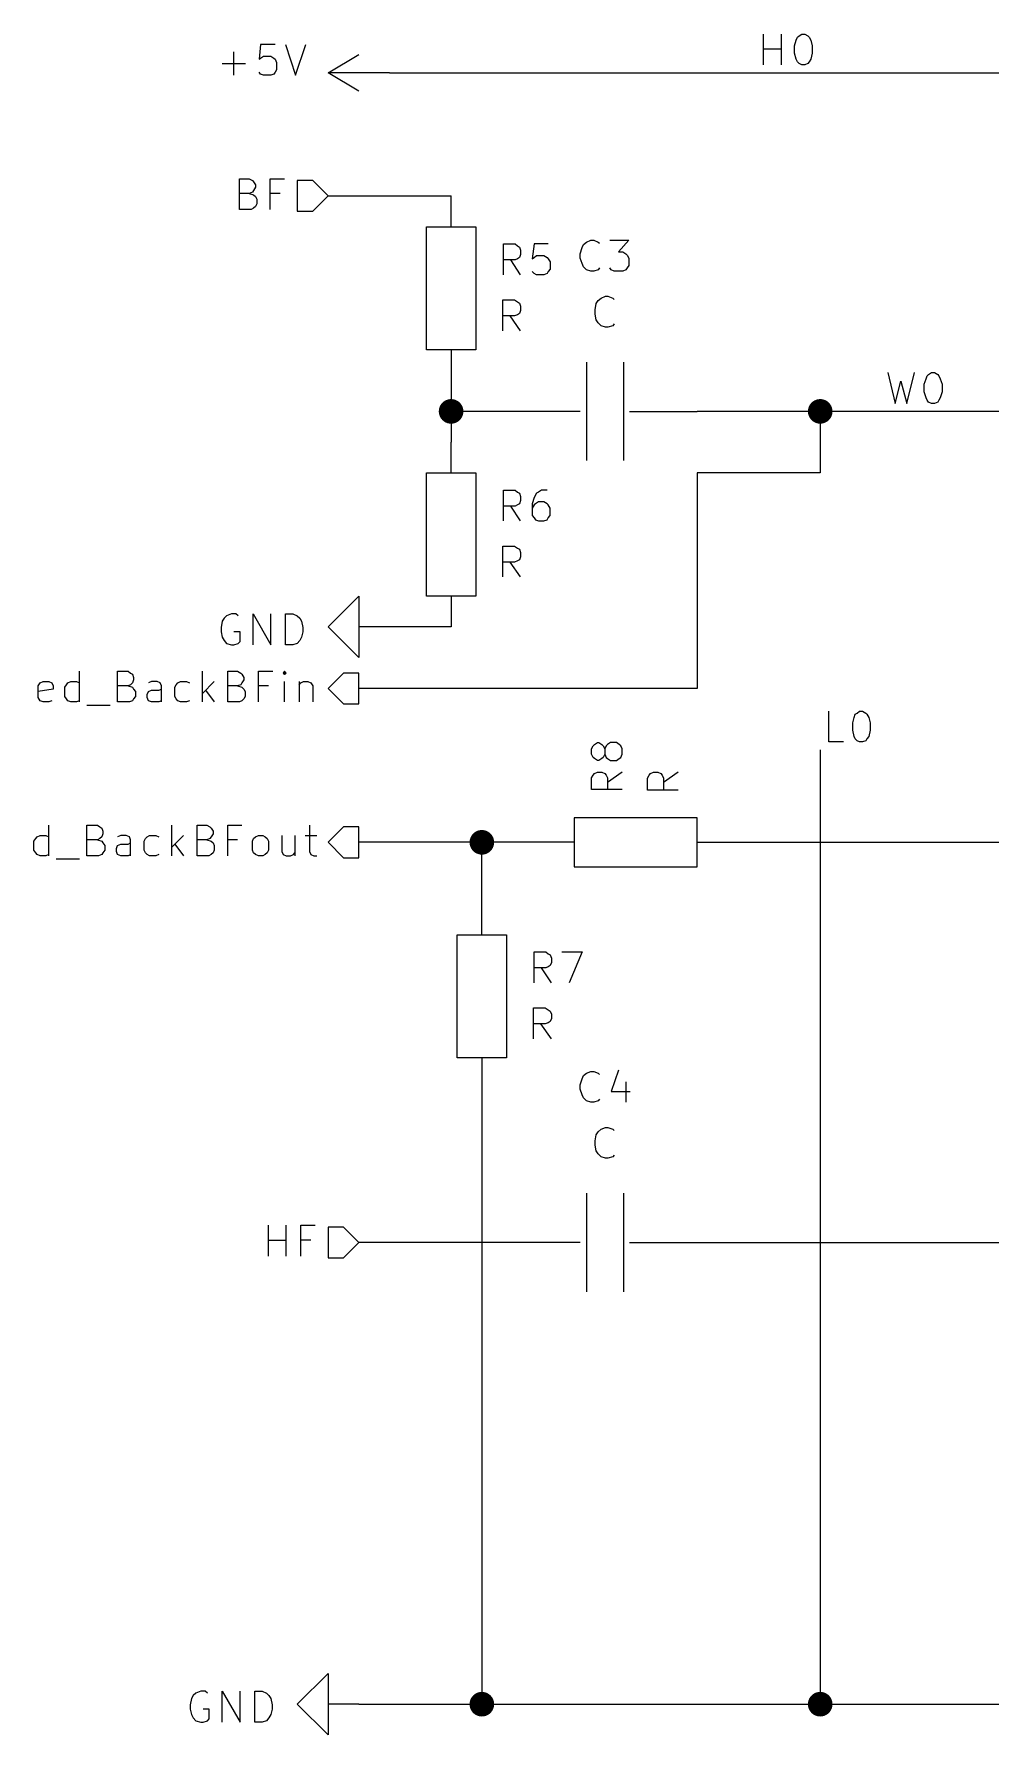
# Model space of a CAD drawing. Extents: x 0.4 to 11.3, y -7.9 to -0.4.
# Drawn here: x 3.522 to 5.076, y -4.85 to -2.087 of the extents above; entities that cross this region are included whole.
import ezdxf

# ---------------------------------------------------------------- set-up
doc = ezdxf.new("R2010")
doc.units = 0
doc.header["$MEASUREMENT"] = 0
for name, color, linetype in [('BLACK', 7, 'CONTINUOUS'), ('BROWN2', 54, 'CONTINUOUS'), ('CYAN2', 4, 'CONTINUOUS'), ('GREEN2', 3, 'CONTINUOUS'), ('RED2', 1, 'CONTINUOUS')]:
    doc.layers.add(name, color=color, linetype=linetype)

msp = doc.modelspace()

# ---------------------------------------------------------------- linework, layer by layer
at = {"layer": 'BLACK', "linetype": 'CONTINUOUS'}
for p, q in [((4.708, -2.137), (4.708, -2.087)), ((4.737, -2.137), (4.737, -2.087)), ((4.758, -2.106), (4.761, -2.097)), ((4.761, -2.097), (4.763, -2.092)), ((4.763, -2.092), (4.766, -2.09)), ((4.766, -2.09), (4.77, -2.087)), ((4.77, -2.087), (4.775, -2.087)), ((4.775, -2.087), (4.78, -2.09)), ((4.78, -2.09), (4.782, -2.092)), ((4.782, -2.092), (4.785, -2.097)), ((4.785, -2.097), (4.787, -2.106)), ((4.708, -2.111), (4.737, -2.111)), ((4.758, -2.118), (4.758, -2.106)), ((4.761, -2.128), (4.758, -2.118)), ((4.787, -2.118), (4.785, -2.128)), ((4.787, -2.106), (4.787, -2.118)), ((4.763, -2.132), (4.761, -2.128)), ((4.766, -2.135), (4.763, -2.132)), ((4.77, -2.137), (4.766, -2.135)), ((4.775, -2.137), (4.77, -2.137)), ((4.78, -2.135), (4.775, -2.137)), ((4.782, -2.132), (4.78, -2.135)), ((4.785, -2.128), (4.782, -2.132)), ((4.91, -2.637), (4.922, -2.687)), ((4.922, -2.687), (4.931, -2.651)), ((4.931, -2.651), (4.941, -2.687)), ((4.941, -2.687), (4.953, -2.637)), ((4.969, -2.656), (4.972, -2.647)), ((4.972, -2.647), (4.974, -2.642)), ((4.974, -2.642), (4.976, -2.64)), ((4.976, -2.64), (4.981, -2.637)), ((4.981, -2.637), (4.986, -2.637)), ((4.986, -2.637), (4.991, -2.64)), ((4.991, -2.64), (4.993, -2.642)), ((4.993, -2.642), (4.995, -2.647)), ((4.995, -2.647), (4.998, -2.656)), ((4.969, -2.668), (4.969, -2.656)), ((4.972, -2.678), (4.969, -2.668)), ((4.974, -2.682), (4.972, -2.678)), ((4.995, -2.678), (4.993, -2.682)), ((4.998, -2.668), (4.995, -2.678)), ((4.998, -2.656), (4.998, -2.668)), ((4.976, -2.685), (4.974, -2.682)), ((4.981, -2.687), (4.976, -2.685)), ((4.986, -2.687), (4.981, -2.687)), ((4.991, -2.685), (4.986, -2.687)), ((4.993, -2.682), (4.991, -2.685)), ((4.814, -3.237), (4.814, -3.187)), ((4.853, -3.206), (4.855, -3.197)), ((4.855, -3.197), (4.857, -3.192)), ((4.857, -3.192), (4.86, -3.19)), ((4.86, -3.19), (4.864, -3.187)), ((4.864, -3.187), (4.869, -3.187)), ((4.869, -3.187), (4.874, -3.19)), ((4.874, -3.19), (4.876, -3.192)), ((4.876, -3.192), (4.879, -3.197)), ((4.879, -3.197), (4.881, -3.206)), ((4.853, -3.218), (4.853, -3.206)), ((4.855, -3.228), (4.853, -3.218)), ((4.857, -3.232), (4.855, -3.228)), ((4.86, -3.235), (4.857, -3.232)), ((4.876, -3.232), (4.874, -3.235)), ((4.879, -3.228), (4.876, -3.232)), ((4.881, -3.218), (4.879, -3.228)), ((4.881, -3.206), (4.881, -3.218)), ((4.838, -3.237), (4.814, -3.237)), ((4.864, -3.237), (4.86, -3.235)), ((4.869, -3.237), (4.864, -3.237)), ((4.874, -3.235), (4.869, -3.237))]:
    msp.add_line(p, q, dxfattribs=at)
at = {"layer": 'BROWN2', "linetype": 'CONTINUOUS'}
for p, q in [((3.856, -2.372), (3.856, -2.322)), ((3.856, -2.322), (3.872, -2.322)), ((3.872, -2.346), (3.856, -2.346)), ((3.872, -2.322), (3.877, -2.325)), ((3.877, -2.344), (3.872, -2.346)), ((3.872, -2.346), (3.879, -2.348)), ((3.877, -2.325), (3.879, -2.327)), ((3.879, -2.341), (3.877, -2.344)), ((3.879, -2.327), (3.882, -2.332)), ((3.882, -2.336), (3.879, -2.341)), ((3.879, -2.348), (3.882, -2.351)), ((3.882, -2.332), (3.882, -2.336)), ((3.906, -2.372), (3.906, -2.322)), ((3.906, -2.322), (3.929, -2.322)), ((3.922, -2.346), (3.906, -2.346)), ((3.975, -2.325), (3.95, -2.325)), ((3.95, -2.325), (3.95, -2.375)), ((4, -2.35), (3.975, -2.325)), ((3.875, -2.372), (3.856, -2.372)), ((3.879, -2.37), (3.875, -2.372)), ((3.882, -2.367), (3.879, -2.37)), ((3.882, -2.351), (3.884, -2.355)), ((3.884, -2.363), (3.882, -2.367)), ((3.884, -2.355), (3.884, -2.363)), ((3.95, -2.375), (3.975, -2.375)), ((3.975, -2.375), (4, -2.35)), ((3.596, -3.172), (3.596, -3.122)), ((3.658, -3.172), (3.658, -3.122)), ((3.658, -3.122), (3.675, -3.122)), ((3.675, -3.122), (3.679, -3.125)), ((3.796, -3.172), (3.796, -3.122)), ((3.837, -3.172), (3.837, -3.122)), ((3.837, -3.122), (3.853, -3.122)), ((3.853, -3.122), (3.858, -3.125)), ((3.887, -3.172), (3.887, -3.122)), ((3.887, -3.122), (3.91, -3.122)), ((3.929, -3.122), (3.927, -3.125)), ((3.932, -3.125), (3.929, -3.122)), ((3.929, -3.122), (3.929, -3.127)), ((3.529, -3.146), (3.532, -3.141)), ((3.529, -3.165), (3.529, -3.146)), ((3.532, -3.141), (3.537, -3.139)), ((3.537, -3.139), (3.546, -3.139)), ((3.546, -3.139), (3.551, -3.141)), ((3.551, -3.141), (3.553, -3.146)), ((3.553, -3.146), (3.553, -3.151)), ((3.572, -3.148), (3.575, -3.144)), ((3.572, -3.163), (3.572, -3.148)), ((3.575, -3.144), (3.577, -3.141)), ((3.577, -3.141), (3.582, -3.139)), ((3.582, -3.139), (3.591, -3.139)), ((3.591, -3.139), (3.596, -3.141)), ((3.675, -3.146), (3.658, -3.146)), ((3.679, -3.144), (3.675, -3.146)), ((3.675, -3.146), (3.682, -3.148)), ((3.679, -3.125), (3.682, -3.127)), ((3.682, -3.141), (3.679, -3.144)), ((3.682, -3.127), (3.684, -3.132)), ((3.684, -3.136), (3.682, -3.141)), ((3.682, -3.148), (3.684, -3.151)), ((3.684, -3.132), (3.684, -3.136)), ((3.713, -3.139), (3.708, -3.141)), ((3.722, -3.139), (3.713, -3.139)), ((3.727, -3.141), (3.722, -3.139)), ((3.729, -3.146), (3.727, -3.141)), ((3.729, -3.172), (3.729, -3.146)), ((3.751, -3.148), (3.753, -3.144)), ((3.751, -3.163), (3.751, -3.148)), ((3.753, -3.144), (3.756, -3.141)), ((3.756, -3.141), (3.76, -3.139)), ((3.76, -3.139), (3.77, -3.139)), ((3.77, -3.139), (3.775, -3.141)), ((3.815, -3.139), (3.796, -3.158)), ((3.853, -3.146), (3.837, -3.146)), ((3.858, -3.144), (3.853, -3.146)), ((3.853, -3.146), (3.86, -3.148)), ((3.858, -3.125), (3.86, -3.127)), ((3.86, -3.141), (3.858, -3.144)), ((3.86, -3.127), (3.863, -3.132)), ((3.863, -3.136), (3.86, -3.141)), ((3.86, -3.148), (3.863, -3.151)), ((3.863, -3.132), (3.863, -3.136)), ((3.903, -3.146), (3.887, -3.146)), ((3.927, -3.125), (3.929, -3.127)), ((3.929, -3.127), (3.932, -3.125)), ((3.929, -3.172), (3.929, -3.139)), ((3.953, -3.139), (3.953, -3.172)), ((3.953, -3.144), (3.956, -3.141)), ((3.956, -3.141), (3.96, -3.139)), ((3.96, -3.139), (3.967, -3.139)), ((3.967, -3.139), (3.972, -3.141)), ((3.972, -3.141), (3.975, -3.146)), ((3.975, -3.146), (3.975, -3.172)), ((4.025, -3.125), (4, -3.15)), ((4.05, -3.125), (4.025, -3.125)), ((4.05, -3.175), (4.05, -3.125)), ((3.553, -3.151), (3.529, -3.155)), ((3.532, -3.17), (3.529, -3.165)), ((3.537, -3.172), (3.532, -3.17)), ((3.546, -3.172), (3.537, -3.172)), ((3.551, -3.17), (3.546, -3.172)), ((3.575, -3.167), (3.572, -3.163)), ((3.577, -3.17), (3.575, -3.167)), ((3.582, -3.172), (3.577, -3.17)), ((3.591, -3.172), (3.582, -3.172)), ((3.596, -3.17), (3.591, -3.172)), ((3.608, -3.177), (3.646, -3.177)), ((3.677, -3.172), (3.658, -3.172)), ((3.682, -3.17), (3.677, -3.172)), ((3.684, -3.167), (3.682, -3.17)), ((3.684, -3.151), (3.687, -3.155)), ((3.687, -3.163), (3.684, -3.167)), ((3.687, -3.155), (3.687, -3.163)), ((3.706, -3.16), (3.708, -3.155)), ((3.706, -3.165), (3.706, -3.16)), ((3.708, -3.17), (3.706, -3.165)), ((3.708, -3.155), (3.713, -3.153)), ((3.713, -3.172), (3.708, -3.17)), ((3.713, -3.153), (3.725, -3.153)), ((3.725, -3.172), (3.713, -3.172)), ((3.725, -3.153), (3.729, -3.151)), ((3.729, -3.17), (3.725, -3.172)), ((3.753, -3.167), (3.751, -3.163)), ((3.756, -3.17), (3.753, -3.167)), ((3.76, -3.172), (3.756, -3.17)), ((3.77, -3.172), (3.76, -3.172)), ((3.775, -3.17), (3.77, -3.172)), ((3.801, -3.153), (3.815, -3.172)), ((3.856, -3.172), (3.837, -3.172)), ((3.86, -3.17), (3.856, -3.172)), ((3.863, -3.167), (3.86, -3.17)), ((3.863, -3.151), (3.865, -3.155)), ((3.865, -3.163), (3.863, -3.167)), ((3.865, -3.155), (3.865, -3.163)), ((4, -3.15), (4.025, -3.175)), ((4.025, -3.175), (4.05, -3.175)), ((3.522, -3.398), (3.525, -3.394)), ((3.522, -3.413), (3.522, -3.398)), ((3.525, -3.394), (3.527, -3.391)), ((3.527, -3.391), (3.532, -3.389)), ((3.532, -3.389), (3.541, -3.389)), ((3.541, -3.389), (3.546, -3.391)), ((3.546, -3.422), (3.546, -3.372)), ((3.608, -3.422), (3.608, -3.372)), ((3.608, -3.372), (3.625, -3.372)), ((3.625, -3.396), (3.608, -3.396)), ((3.625, -3.372), (3.629, -3.375)), ((3.629, -3.394), (3.625, -3.396)), ((3.625, -3.396), (3.632, -3.398)), ((3.629, -3.375), (3.632, -3.377)), ((3.632, -3.391), (3.629, -3.394)), ((3.632, -3.377), (3.634, -3.382)), ((3.634, -3.386), (3.632, -3.391)), ((3.632, -3.398), (3.634, -3.401)), ((3.634, -3.382), (3.634, -3.386)), ((3.663, -3.389), (3.658, -3.391)), ((3.672, -3.389), (3.663, -3.389)), ((3.677, -3.391), (3.672, -3.389)), ((3.679, -3.396), (3.677, -3.391)), ((3.679, -3.422), (3.679, -3.396)), ((3.701, -3.398), (3.703, -3.394)), ((3.701, -3.413), (3.701, -3.398)), ((3.703, -3.394), (3.706, -3.391)), ((3.706, -3.391), (3.71, -3.389)), ((3.71, -3.389), (3.72, -3.389)), ((3.72, -3.389), (3.725, -3.391)), ((3.746, -3.422), (3.746, -3.372)), ((3.765, -3.389), (3.746, -3.408)), ((3.787, -3.422), (3.787, -3.372)), ((3.787, -3.372), (3.803, -3.372)), ((3.803, -3.396), (3.787, -3.396)), ((3.803, -3.372), (3.808, -3.375)), ((3.808, -3.394), (3.803, -3.396)), ((3.803, -3.396), (3.81, -3.398)), ((3.808, -3.375), (3.81, -3.377)), ((3.81, -3.391), (3.808, -3.394)), ((3.81, -3.377), (3.813, -3.382)), ((3.813, -3.386), (3.81, -3.391)), ((3.81, -3.398), (3.813, -3.401)), ((3.813, -3.382), (3.813, -3.386)), ((3.837, -3.422), (3.837, -3.372)), ((3.837, -3.372), (3.86, -3.372)), ((3.853, -3.396), (3.837, -3.396)), ((3.877, -3.398), (3.879, -3.394)), ((3.877, -3.413), (3.877, -3.398)), ((3.879, -3.394), (3.882, -3.391)), ((3.882, -3.391), (3.887, -3.389)), ((3.887, -3.389), (3.894, -3.389)), ((3.894, -3.389), (3.898, -3.391)), ((3.898, -3.391), (3.901, -3.394)), ((3.901, -3.394), (3.903, -3.398)), ((3.903, -3.398), (3.903, -3.413)), ((3.925, -3.389), (3.925, -3.415)), ((3.946, -3.389), (3.946, -3.422)), ((3.963, -3.389), (3.982, -3.389)), ((3.97, -3.372), (3.97, -3.415)), ((4.025, -3.375), (4, -3.4)), ((4.05, -3.375), (4.025, -3.375)), ((4.05, -3.425), (4.05, -3.375)), ((3.525, -3.417), (3.522, -3.413)), ((3.527, -3.42), (3.525, -3.417)), ((3.532, -3.422), (3.527, -3.42)), ((3.541, -3.422), (3.532, -3.422)), ((3.546, -3.42), (3.541, -3.422)), ((3.627, -3.422), (3.608, -3.422)), ((3.632, -3.42), (3.627, -3.422)), ((3.634, -3.417), (3.632, -3.42)), ((3.634, -3.401), (3.637, -3.405)), ((3.637, -3.413), (3.634, -3.417)), ((3.637, -3.405), (3.637, -3.413)), ((3.656, -3.41), (3.658, -3.405)), ((3.656, -3.415), (3.656, -3.41)), ((3.658, -3.42), (3.656, -3.415)), ((3.658, -3.405), (3.663, -3.403)), ((3.663, -3.422), (3.658, -3.42)), ((3.663, -3.403), (3.675, -3.403)), ((3.675, -3.422), (3.663, -3.422)), ((3.675, -3.403), (3.679, -3.401)), ((3.679, -3.42), (3.675, -3.422)), ((3.703, -3.417), (3.701, -3.413)), ((3.706, -3.42), (3.703, -3.417)), ((3.71, -3.422), (3.706, -3.42)), ((3.72, -3.422), (3.71, -3.422)), ((3.725, -3.42), (3.72, -3.422)), ((3.751, -3.403), (3.765, -3.422)), ((3.806, -3.422), (3.787, -3.422)), ((3.81, -3.42), (3.806, -3.422)), ((3.813, -3.417), (3.81, -3.42)), ((3.813, -3.401), (3.815, -3.405)), ((3.815, -3.413), (3.813, -3.417)), ((3.815, -3.405), (3.815, -3.413)), ((3.879, -3.417), (3.877, -3.413)), ((3.882, -3.42), (3.879, -3.417)), ((3.887, -3.422), (3.882, -3.42)), ((3.894, -3.422), (3.887, -3.422)), ((3.898, -3.42), (3.894, -3.422)), ((3.901, -3.417), (3.898, -3.42)), ((3.903, -3.413), (3.901, -3.417)), ((3.925, -3.415), (3.927, -3.42)), ((3.927, -3.42), (3.932, -3.422)), ((3.932, -3.422), (3.939, -3.422)), ((3.939, -3.422), (3.944, -3.42)), ((3.944, -3.42), (3.946, -3.417)), ((3.97, -3.415), (3.972, -3.42)), ((3.972, -3.42), (3.977, -3.422)), ((3.977, -3.422), (3.982, -3.422)), ((4, -3.4), (4.025, -3.425)), ((4.025, -3.425), (4.05, -3.425)), ((3.558, -3.427), (3.596, -3.427)), ((3.903, -4.072), (3.903, -4.022)), ((3.932, -4.072), (3.932, -4.022)), ((3.956, -4.072), (3.956, -4.022)), ((3.956, -4.022), (3.979, -4.022)), ((4.025, -4.025), (4, -4.025)), ((4, -4.025), (4, -4.075)), ((4.05, -4.05), (4.025, -4.025)), ((3.903, -4.046), (3.932, -4.046)), ((3.972, -4.046), (3.956, -4.046)), ((4.025, -4.075), (4.05, -4.05)), ((4, -4.075), (4.025, -4.075))]:
    msp.add_line(p, q, dxfattribs=at)
at = {"layer": 'CYAN2', "linetype": 'CONTINUOUS'}
for p, q in [((3.847, -2.154), (3.847, -2.116)), ((3.89, -2.104), (3.888, -2.128)), ((3.888, -2.128), (3.89, -2.126)), ((3.914, -2.104), (3.89, -2.104)), ((3.89, -2.126), (3.895, -2.123)), ((3.895, -2.123), (3.907, -2.123)), ((3.907, -2.123), (3.912, -2.126)), ((3.912, -2.126), (3.914, -2.128)), ((3.931, -2.104), (3.947, -2.154)), ((3.947, -2.154), (3.964, -2.104)), ((3.828, -2.135), (3.866, -2.135)), ((3.89, -2.152), (3.888, -2.149)), ((3.895, -2.154), (3.89, -2.152)), ((3.907, -2.154), (3.895, -2.154)), ((3.912, -2.152), (3.907, -2.154)), ((3.914, -2.149), (3.912, -2.152)), ((3.914, -2.128), (3.916, -2.133)), ((3.916, -2.145), (3.914, -2.149)), ((3.916, -2.133), (3.916, -2.145)), ((4.285, -2.478), (4.285, -2.428)), ((4.285, -2.428), (4.304, -2.428)), ((4.304, -2.428), (4.308, -2.431)), ((4.308, -2.431), (4.311, -2.433)), ((4.335, -2.428), (4.332, -2.452)), ((4.358, -2.428), (4.335, -2.428)), ((4.413, -2.434), (4.415, -2.429)), ((4.415, -2.429), (4.42, -2.425)), ((4.42, -2.425), (4.427, -2.422)), ((4.427, -2.422), (4.432, -2.422)), ((4.432, -2.422), (4.439, -2.425)), ((4.439, -2.425), (4.441, -2.427)), ((4.458, -2.422), (4.489, -2.422)), ((4.489, -2.422), (4.472, -2.441)), ((4.304, -2.454), (4.285, -2.454)), ((4.313, -2.478), (4.297, -2.454)), ((4.308, -2.452), (4.304, -2.454)), ((4.311, -2.45), (4.308, -2.452)), ((4.311, -2.433), (4.313, -2.438)), ((4.313, -2.445), (4.311, -2.45)), ((4.313, -2.438), (4.313, -2.445)), ((4.332, -2.452), (4.335, -2.45)), ((4.335, -2.45), (4.339, -2.447)), ((4.339, -2.447), (4.351, -2.447)), ((4.351, -2.447), (4.356, -2.45)), ((4.356, -2.45), (4.358, -2.452)), ((4.358, -2.452), (4.361, -2.457)), ((4.361, -2.457), (4.361, -2.469)), ((4.41, -2.444), (4.413, -2.434)), ((4.41, -2.451), (4.41, -2.444)), ((4.413, -2.46), (4.41, -2.451)), ((4.472, -2.441), (4.479, -2.441)), ((4.479, -2.441), (4.484, -2.444)), ((4.484, -2.444), (4.486, -2.446)), ((4.486, -2.446), (4.489, -2.451)), ((4.489, -2.451), (4.489, -2.463)), ((4.335, -2.476), (4.332, -2.473)), ((4.339, -2.478), (4.335, -2.476)), ((4.351, -2.478), (4.339, -2.478)), ((4.356, -2.476), (4.351, -2.478)), ((4.358, -2.473), (4.356, -2.476)), ((4.361, -2.469), (4.358, -2.473)), ((4.415, -2.465), (4.413, -2.46)), ((4.42, -2.47), (4.415, -2.465)), ((4.427, -2.472), (4.42, -2.47)), ((4.432, -2.472), (4.427, -2.472)), ((4.439, -2.47), (4.432, -2.472)), ((4.441, -2.467), (4.439, -2.47)), ((4.46, -2.47), (4.458, -2.467)), ((4.465, -2.472), (4.46, -2.47)), ((4.479, -2.472), (4.465, -2.472)), ((4.484, -2.47), (4.479, -2.472)), ((4.486, -2.467), (4.484, -2.47)), ((4.489, -2.463), (4.486, -2.467)), ((4.444, -2.516), (4.451, -2.513)), ((4.451, -2.513), (4.455, -2.513)), ((4.455, -2.513), (4.463, -2.516)), ((4.284, -2.569), (4.284, -2.519)), ((4.284, -2.519), (4.303, -2.519)), ((4.303, -2.519), (4.308, -2.522)), ((4.308, -2.522), (4.311, -2.524)), ((4.311, -2.541), (4.308, -2.543)), ((4.311, -2.524), (4.313, -2.529)), ((4.313, -2.536), (4.311, -2.541)), ((4.313, -2.529), (4.313, -2.536)), ((4.434, -2.535), (4.436, -2.525)), ((4.434, -2.542), (4.434, -2.535)), ((4.436, -2.525), (4.439, -2.52)), ((4.439, -2.52), (4.444, -2.516)), ((4.463, -2.516), (4.465, -2.518)), ((4.303, -2.545), (4.284, -2.545)), ((4.313, -2.569), (4.296, -2.545)), ((4.308, -2.543), (4.303, -2.545)), ((4.436, -2.551), (4.434, -2.542)), ((4.439, -2.556), (4.436, -2.551)), ((4.444, -2.561), (4.439, -2.556)), ((4.451, -2.563), (4.444, -2.561)), ((4.455, -2.563), (4.451, -2.563)), ((4.463, -2.561), (4.455, -2.563)), ((4.465, -2.558), (4.463, -2.561)), ((4.285, -2.878), (4.285, -2.828)), ((4.285, -2.828), (4.304, -2.828)), ((4.304, -2.828), (4.308, -2.831)), ((4.308, -2.831), (4.311, -2.833)), ((4.311, -2.833), (4.313, -2.838)), ((4.313, -2.845), (4.311, -2.85)), ((4.313, -2.838), (4.313, -2.845)), ((4.335, -2.84), (4.332, -2.85)), ((4.339, -2.833), (4.335, -2.84)), ((4.342, -2.831), (4.339, -2.833)), ((4.347, -2.828), (4.342, -2.831)), ((4.356, -2.828), (4.347, -2.828)), ((4.304, -2.854), (4.285, -2.854)), ((4.313, -2.878), (4.297, -2.854)), ((4.308, -2.852), (4.304, -2.854)), ((4.311, -2.85), (4.308, -2.852)), ((4.332, -2.85), (4.332, -2.869)), ((4.335, -2.852), (4.332, -2.857)), ((4.332, -2.869), (4.335, -2.873)), ((4.337, -2.85), (4.335, -2.852)), ((4.335, -2.873), (4.337, -2.876)), ((4.342, -2.847), (4.337, -2.85)), ((4.351, -2.847), (4.342, -2.847)), ((4.356, -2.85), (4.351, -2.847)), ((4.358, -2.852), (4.356, -2.85)), ((4.356, -2.876), (4.358, -2.873)), ((4.361, -2.857), (4.358, -2.852)), ((4.358, -2.873), (4.361, -2.869)), ((4.361, -2.869), (4.361, -2.857)), ((4.337, -2.876), (4.342, -2.878)), ((4.342, -2.878), (4.351, -2.878)), ((4.351, -2.878), (4.356, -2.876)), ((4.284, -2.969), (4.284, -2.919)), ((4.284, -2.919), (4.303, -2.919)), ((4.303, -2.919), (4.308, -2.922)), ((4.308, -2.922), (4.311, -2.924)), ((4.311, -2.924), (4.313, -2.929)), ((4.303, -2.945), (4.284, -2.945)), ((4.313, -2.969), (4.296, -2.945)), ((4.308, -2.943), (4.303, -2.945)), ((4.311, -2.941), (4.308, -2.943)), ((4.313, -2.936), (4.311, -2.941)), ((4.313, -2.929), (4.313, -2.936)), ((3.831, -3.036), (3.828, -3.041)), ((3.835, -3.032), (3.831, -3.036)), ((3.843, -3.029), (3.835, -3.032)), ((3.85, -3.029), (3.843, -3.029)), ((3.854, -3.032), (3.85, -3.029)), ((3.878, -3.079), (3.878, -3.029)), ((3.878, -3.029), (3.907, -3.079)), ((3.907, -3.079), (3.907, -3.029)), ((3.931, -3.079), (3.931, -3.029)), ((3.931, -3.029), (3.943, -3.029)), ((3.943, -3.029), (3.95, -3.032)), ((3.95, -3.032), (3.954, -3.036)), ((3.954, -3.036), (3.957, -3.041)), ((3.828, -3.041), (3.826, -3.051)), ((3.826, -3.051), (3.826, -3.058)), ((3.826, -3.058), (3.828, -3.067)), ((3.857, -3.058), (3.847, -3.058)), ((3.857, -3.074), (3.857, -3.058)), ((3.957, -3.041), (3.959, -3.051)), ((3.959, -3.058), (3.957, -3.067)), ((3.959, -3.051), (3.959, -3.058)), ((3.828, -3.067), (3.831, -3.072)), ((3.831, -3.072), (3.835, -3.077)), ((3.835, -3.077), (3.843, -3.079)), ((3.843, -3.079), (3.847, -3.079)), ((3.847, -3.079), (3.854, -3.077)), ((3.854, -3.077), (3.857, -3.074)), ((3.943, -3.079), (3.931, -3.079)), ((3.95, -3.077), (3.943, -3.079)), ((3.954, -3.072), (3.95, -3.077)), ((3.957, -3.067), (3.954, -3.072)), ((4.428, -3.248), (4.431, -3.243)), ((4.428, -3.257), (4.428, -3.248)), ((4.431, -3.262), (4.428, -3.257)), ((4.431, -3.243), (4.433, -3.241)), ((4.433, -3.241), (4.438, -3.238)), ((4.438, -3.238), (4.44, -3.238)), ((4.44, -3.238), (4.445, -3.241)), ((4.445, -3.241), (4.447, -3.243)), ((4.447, -3.243), (4.45, -3.248)), ((4.45, -3.257), (4.447, -3.262)), ((4.452, -3.243), (4.45, -3.248)), ((4.45, -3.248), (4.45, -3.257)), ((4.45, -3.257), (4.452, -3.262)), ((4.454, -3.241), (4.452, -3.243)), ((4.459, -3.238), (4.454, -3.241)), ((4.469, -3.238), (4.459, -3.238)), ((4.473, -3.241), (4.469, -3.238)), ((4.476, -3.243), (4.473, -3.241)), ((4.478, -3.248), (4.476, -3.243)), ((4.476, -3.262), (4.478, -3.257)), ((4.478, -3.257), (4.478, -3.248)), ((4.433, -3.264), (4.431, -3.262)), ((4.438, -3.267), (4.433, -3.264)), ((4.433, -3.288), (4.438, -3.286)), ((4.44, -3.267), (4.438, -3.267)), ((4.438, -3.286), (4.445, -3.286)), ((4.445, -3.264), (4.44, -3.267)), ((4.447, -3.262), (4.445, -3.264)), ((4.445, -3.286), (4.45, -3.288)), ((4.452, -3.262), (4.454, -3.264)), ((4.454, -3.264), (4.459, -3.267)), ((4.478, -3.286), (4.454, -3.303)), ((4.459, -3.267), (4.469, -3.267)), ((4.469, -3.267), (4.473, -3.264)), ((4.473, -3.264), (4.476, -3.262)), ((4.524, -3.288), (4.529, -3.286)), ((4.529, -3.286), (4.536, -3.286)), ((4.536, -3.286), (4.541, -3.288)), ((4.569, -3.286), (4.545, -3.303)), ((4.428, -3.295), (4.431, -3.291)), ((4.428, -3.314), (4.428, -3.295)), ((4.478, -3.314), (4.428, -3.314)), ((4.431, -3.291), (4.433, -3.288)), ((4.45, -3.288), (4.452, -3.291)), ((4.452, -3.291), (4.454, -3.295)), ((4.454, -3.295), (4.454, -3.314)), ((4.519, -3.296), (4.522, -3.291)), ((4.519, -3.315), (4.519, -3.296)), ((4.569, -3.315), (4.519, -3.315)), ((4.522, -3.291), (4.524, -3.288)), ((4.541, -3.288), (4.543, -3.291)), ((4.543, -3.291), (4.545, -3.296)), ((4.545, -3.296), (4.545, -3.315)), ((4.335, -3.628), (4.335, -3.578)), ((4.335, -3.578), (4.354, -3.578)), ((4.354, -3.578), (4.358, -3.581)), ((4.358, -3.581), (4.361, -3.583)), ((4.361, -3.583), (4.363, -3.588)), ((4.363, -3.588), (4.363, -3.595)), ((4.38, -3.578), (4.413, -3.578)), ((4.413, -3.578), (4.392, -3.628)), ((4.354, -3.604), (4.335, -3.604)), ((4.363, -3.628), (4.347, -3.604)), ((4.358, -3.602), (4.354, -3.604)), ((4.361, -3.6), (4.358, -3.602)), ((4.363, -3.595), (4.361, -3.6)), ((4.334, -3.719), (4.334, -3.669)), ((4.334, -3.669), (4.353, -3.669)), ((4.353, -3.669), (4.358, -3.672)), ((4.358, -3.672), (4.361, -3.674)), ((4.361, -3.674), (4.363, -3.679)), ((4.353, -3.695), (4.334, -3.695)), ((4.363, -3.719), (4.346, -3.695)), ((4.358, -3.693), (4.353, -3.695)), ((4.361, -3.691), (4.358, -3.693)), ((4.363, -3.686), (4.361, -3.691)), ((4.363, -3.679), (4.363, -3.686)), ((4.41, -3.794), (4.413, -3.784)), ((4.413, -3.784), (4.415, -3.779)), ((4.415, -3.779), (4.42, -3.775)), ((4.42, -3.775), (4.427, -3.772)), ((4.427, -3.772), (4.432, -3.772)), ((4.432, -3.772), (4.439, -3.775)), ((4.439, -3.775), (4.441, -3.777)), ((4.472, -3.77), (4.46, -3.805)), ((4.41, -3.801), (4.41, -3.794)), ((4.413, -3.81), (4.41, -3.801)), ((4.415, -3.815), (4.413, -3.81)), ((4.46, -3.805), (4.491, -3.805)), ((4.484, -3.789), (4.484, -3.822)), ((4.42, -3.82), (4.415, -3.815)), ((4.427, -3.822), (4.42, -3.82)), ((4.432, -3.822), (4.427, -3.822)), ((4.439, -3.82), (4.432, -3.822)), ((4.441, -3.817), (4.439, -3.82)), ((4.439, -3.87), (4.444, -3.866)), ((4.444, -3.866), (4.451, -3.863)), ((4.451, -3.863), (4.455, -3.863)), ((4.455, -3.863), (4.463, -3.866)), ((4.463, -3.866), (4.465, -3.868)), ((4.434, -3.885), (4.436, -3.875)), ((4.434, -3.892), (4.434, -3.885)), ((4.436, -3.901), (4.434, -3.892)), ((4.436, -3.875), (4.439, -3.87)), ((4.439, -3.906), (4.436, -3.901)), ((4.444, -3.911), (4.439, -3.906)), ((4.451, -3.913), (4.444, -3.911)), ((4.455, -3.913), (4.451, -3.913)), ((4.463, -3.911), (4.455, -3.913)), ((4.465, -3.908), (4.463, -3.911)), ((3.793, -4.779), (3.785, -4.782)), ((3.8, -4.779), (3.793, -4.779)), ((3.804, -4.782), (3.8, -4.779)), ((3.828, -4.829), (3.828, -4.779)), ((3.828, -4.779), (3.857, -4.829)), ((3.857, -4.829), (3.857, -4.779)), ((3.881, -4.829), (3.881, -4.779)), ((3.881, -4.779), (3.893, -4.779)), ((3.893, -4.779), (3.9, -4.782)), ((3.778, -4.791), (3.776, -4.801)), ((3.776, -4.801), (3.776, -4.808)), ((3.781, -4.786), (3.778, -4.791)), ((3.785, -4.782), (3.781, -4.786)), ((3.9, -4.782), (3.904, -4.786)), ((3.904, -4.786), (3.907, -4.791)), ((3.907, -4.791), (3.909, -4.801)), ((3.909, -4.801), (3.909, -4.808)), ((3.776, -4.808), (3.778, -4.817)), ((3.778, -4.817), (3.781, -4.822)), ((3.781, -4.822), (3.785, -4.827)), ((3.785, -4.827), (3.793, -4.829)), ((3.793, -4.829), (3.797, -4.829)), ((3.807, -4.808), (3.797, -4.808)), ((3.797, -4.829), (3.804, -4.827)), ((3.804, -4.827), (3.807, -4.824)), ((3.807, -4.824), (3.807, -4.808)), ((3.893, -4.829), (3.881, -4.829)), ((3.9, -4.827), (3.893, -4.829)), ((3.904, -4.822), (3.9, -4.827)), ((3.907, -4.817), (3.904, -4.822)), ((3.909, -4.808), (3.907, -4.817))]:
    msp.add_line(p, q, dxfattribs=at)
at = {"layer": 'GREEN2', "linetype": 'CONTINUOUS'}
for p, q in [((4.1, -2.15), (5.55, -2.15)), ((4, -2.35), (4.2, -2.35)), ((4.2, -2.65), (4.2, -2.7)), ((4.3, -2.7), (4.2, -2.7)), ((4.2, -2.7), (4.2, -2.75)), ((4.8, -2.7), (4.6, -2.7)), ((4.8, -2.7), (4.8, -2.8)), ((5.35, -2.7), (4.8, -2.7)), ((4.8, -2.8), (4.6, -2.8)), ((4.6, -2.8), (4.6, -3.15)), ((4.2, -3.05), (4.1, -3.05)), ((4.6, -3.15), (4.05, -3.15)), ((4.8, -3.25), (4.8, -4.8)), ((4.25, -3.4), (4.05, -3.4)), ((4.25, -3.5), (4.25, -3.4)), ((4.35, -3.4), (4.25, -3.4)), ((4.65, -3.4), (7.15, -3.4)), ((4.25, -3.8), (4.25, -4.8)), ((4.3, -4.05), (4.05, -4.05)), ((4.6, -4.05), (6.85, -4.05)), ((4.05, -4.8), (4.25, -4.8)), ((4.25, -4.8), (4.8, -4.8)), ((4.8, -4.8), (5.25, -4.8))]:
    msp.add_line(p, q, dxfattribs=at)
at = {"layer": 'GREEN2', "const_width": 0.02}
for points in [[(4.19, -2.7, 1), (4.21, -2.7, 1)], [(4.79, -2.7, 1), (4.81, -2.7, 1)], [(4.24, -3.4, 1), (4.26, -3.4, 1)], [(4.24, -4.8, 1), (4.26, -4.8, 1)], [(4.79, -4.8, 1), (4.81, -4.8, 1)]]:
    msp.add_lwpolyline(points, format="xyb", close=True, dxfattribs=at)
at = {"layer": 'RED2', "linetype": 'CONTINUOUS'}
for p, q in [((4, -2.15), (4.05, -2.12)), ((4.05, -2.18), (4, -2.15)), ((4.1, -2.15), (4, -2.15)), ((4.2, -2.4), (4.2, -2.35)), ((4.16, -2.6), (4.16, -2.4)), ((4.16, -2.4), (4.24, -2.4)), ((4.24, -2.4), (4.24, -2.6)), ((4.24, -2.6), (4.16, -2.6)), ((4.2, -2.6), (4.2, -2.65)), ((4.42, -2.62), (4.42, -2.78)), ((4.48, -2.62), (4.48, -2.78)), ((4.41, -2.7), (4.3, -2.7)), ((4.49, -2.7), (4.6, -2.7)), ((4.2, -2.8), (4.2, -2.75)), ((4.16, -3), (4.16, -2.8)), ((4.16, -2.8), (4.24, -2.8)), ((4.24, -2.8), (4.24, -3)), ((4, -3.05), (4.05, -3)), ((4.05, -3), (4.05, -3.05)), ((4.24, -3), (4.16, -3)), ((4.2, -3), (4.2, -3.05)), ((4.05, -3.1), (4, -3.05)), ((4.1, -3.05), (4.05, -3.05)), ((4.05, -3.05), (4.05, -3.1)), ((4.6, -3.36), (4.4, -3.36)), ((4.4, -3.36), (4.4, -3.44)), ((4.6, -3.44), (4.6, -3.36)), ((4.4, -3.4), (4.35, -3.4)), ((4.6, -3.4), (4.65, -3.4)), ((4.4, -3.44), (4.6, -3.44)), ((4.25, -3.55), (4.25, -3.5)), ((4.21, -3.75), (4.21, -3.55)), ((4.21, -3.55), (4.29, -3.55)), ((4.29, -3.55), (4.29, -3.75)), ((4.29, -3.75), (4.21, -3.75)), ((4.25, -3.75), (4.25, -3.8)), ((4.42, -3.97), (4.42, -4.13)), ((4.48, -3.97), (4.48, -4.13)), ((4.41, -4.05), (4.3, -4.05)), ((4.49, -4.05), (4.6, -4.05)), ((3.95, -4.8), (4, -4.75)), ((4, -4.75), (4, -4.8)), ((4, -4.85), (3.95, -4.8)), ((4.05, -4.8), (4, -4.8)), ((4, -4.8), (4, -4.85))]:
    msp.add_line(p, q, dxfattribs=at)

doc.saveas('drawing.dxf')
